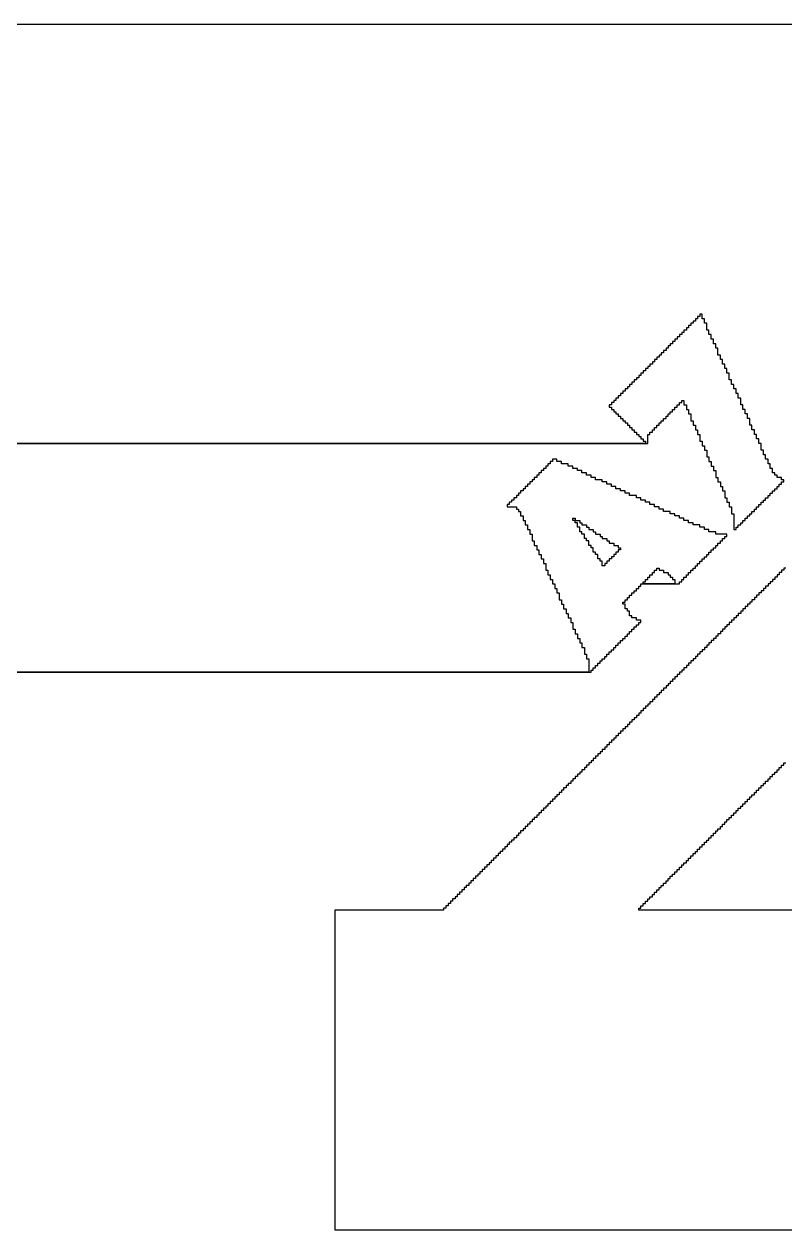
# Model space of a CAD drawing. Extents: x 134.1 to 218.7, y -126.2 to -72.1.
# Drawn here: x 181.81 to 188.91, y -83.41 to -72.15 of the extents above; entities that cross this region are included whole.
import ezdxf

# ---------------------------------------------------------------- set-up
doc = ezdxf.new("R2010")
doc.units = 0
doc.header["$MEASUREMENT"] = 0
doc.layers.add('BLACK', color=7, linetype='CONTINUOUS')

msp = doc.modelspace()

# ---------------------------------------------------------------- linework, layer by layer
at = {"layer": 'BLACK', "linetype": 'CONTINUOUS'}
for p, q in [((179.802, -72.1467), (193.982, -72.1467)), ((188.12, -74.8772), (188.097, -74.8772)), ((188.097, -74.8772), (188.097, -74.8982)), ((188.14, -74.8558), (188.12, -74.8558)), ((188.12, -74.8558), (188.12, -74.8772)), ((188.14, -74.8982), (188.14, -74.8558)), ((188.013, -74.9828), (187.993, -74.9828)), ((187.993, -74.9828), (187.993, -75.0042)), ((188.034, -74.9617), (188.013, -74.9617)), ((188.013, -74.9617), (188.013, -74.9828)), ((188.057, -74.9407), (188.034, -74.9407)), ((188.034, -74.9407), (188.034, -74.9617)), ((188.077, -74.9193), (188.057, -74.9193)), ((188.057, -74.9193), (188.057, -74.9407)), ((188.097, -74.8982), (188.077, -74.8982)), ((188.077, -74.8982), (188.077, -74.9193)), ((188.161, -74.8982), (188.14, -74.8982)), ((188.161, -74.9407), (188.161, -74.8982)), ((188.184, -74.9407), (188.161, -74.9407)), ((188.184, -75.0042), (188.184, -74.9407)), ((187.907, -75.0887), (187.886, -75.0887)), ((187.886, -75.0887), (187.886, -75.1098)), ((187.93, -75.0677), (187.907, -75.0677)), ((187.907, -75.0677), (187.907, -75.0887)), ((187.95, -75.0463), (187.93, -75.0463)), ((187.93, -75.0463), (187.93, -75.0677)), ((187.97, -75.0252), (187.95, -75.0252)), ((187.95, -75.0252), (187.95, -75.0463)), ((187.993, -75.0042), (187.97, -75.0042)), ((187.97, -75.0042), (187.97, -75.0252)), ((188.204, -75.0042), (188.184, -75.0042)), ((188.204, -75.0463), (188.204, -75.0042)), ((188.224, -75.0463), (188.204, -75.0463)), ((188.224, -75.0887), (188.224, -75.0463)), ((188.247, -75.0887), (188.224, -75.0887)), ((188.247, -75.1312), (188.247, -75.0887)), ((187.78, -75.2157), (187.759, -75.2157)), ((187.759, -75.2157), (187.759, -75.2368)), ((187.803, -75.1947), (187.78, -75.1947)), ((187.78, -75.1947), (187.78, -75.2157)), ((187.823, -75.1733), (187.803, -75.1733)), ((187.803, -75.1733), (187.803, -75.1947)), ((187.843, -75.1522), (187.823, -75.1522)), ((187.823, -75.1522), (187.823, -75.1733)), ((187.863, -75.1312), (187.843, -75.1312)), ((187.843, -75.1312), (187.843, -75.1522)), ((187.886, -75.1098), (187.863, -75.1098)), ((187.863, -75.1098), (187.863, -75.1312)), ((188.267, -75.1312), (188.247, -75.1312)), ((188.267, -75.1733), (188.267, -75.1312)), ((188.288, -75.1733), (188.267, -75.1733)), ((188.288, -75.2368), (188.288, -75.1733)), ((187.676, -75.3217), (187.653, -75.3217)), ((187.653, -75.3217), (187.653, -75.3427)), ((187.696, -75.3003), (187.676, -75.3003)), ((187.676, -75.3003), (187.676, -75.3217)), ((187.716, -75.2792), (187.696, -75.2792)), ((187.696, -75.2792), (187.696, -75.3003)), ((187.739, -75.2582), (187.716, -75.2582)), ((187.716, -75.2582), (187.716, -75.2792)), ((187.759, -75.2368), (187.739, -75.2368)), ((187.739, -75.2368), (187.739, -75.2582)), ((188.311, -75.2368), (188.288, -75.2368)), ((188.311, -75.2792), (188.311, -75.2368)), ((188.331, -75.2792), (188.311, -75.2792)), ((188.331, -75.3217), (188.331, -75.2792)), ((188.351, -75.3217), (188.331, -75.3217)), ((188.351, -75.3638), (188.351, -75.3217)), ((187.569, -75.4273), (187.549, -75.4273)), ((187.549, -75.4273), (187.549, -75.4487)), ((187.589, -75.4062), (187.569, -75.4062)), ((187.569, -75.4062), (187.569, -75.4273)), ((187.612, -75.3852), (187.589, -75.3852)), ((187.589, -75.3852), (187.589, -75.4062)), ((187.632, -75.3638), (187.612, -75.3638)), ((187.612, -75.3638), (187.612, -75.3852)), ((187.653, -75.3427), (187.632, -75.3427)), ((187.632, -75.3427), (187.632, -75.3638)), ((188.371, -75.3638), (188.351, -75.3638)), ((188.371, -75.4062), (188.371, -75.3638)), ((188.394, -75.4062), (188.371, -75.4062)), ((188.394, -75.4697), (188.394, -75.4062)), ((187.442, -75.5543), (187.422, -75.5543)), ((187.422, -75.5543), (187.422, -75.5757)), ((187.462, -75.5332), (187.442, -75.5332)), ((187.442, -75.5332), (187.442, -75.5543)), ((187.485, -75.5122), (187.462, -75.5122)), ((187.462, -75.5122), (187.462, -75.5332)), ((187.505, -75.4908), (187.485, -75.4908)), ((187.485, -75.4908), (187.485, -75.5122)), ((187.526, -75.4697), (187.505, -75.4697)), ((187.505, -75.4697), (187.505, -75.4908)), ((187.549, -75.4487), (187.526, -75.4487)), ((187.526, -75.4487), (187.526, -75.4697)), ((188.415, -75.4697), (188.394, -75.4697)), ((188.415, -75.5122), (188.415, -75.4697)), ((188.435, -75.5122), (188.415, -75.5122)), ((188.435, -75.5543), (188.435, -75.5122)), ((188.458, -75.5543), (188.435, -75.5543)), ((188.458, -75.5968), (188.458, -75.5543)), ((187.335, -75.6602), (187.315, -75.6602)), ((187.315, -75.6602), (187.315, -75.6813)), ((187.355, -75.6392), (187.335, -75.6392)), ((187.335, -75.6392), (187.335, -75.6602)), ((187.378, -75.6178), (187.355, -75.6178)), ((187.355, -75.6178), (187.355, -75.6392)), ((187.399, -75.5968), (187.378, -75.5968)), ((187.378, -75.5968), (187.378, -75.6178)), ((187.422, -75.5757), (187.399, -75.5757)), ((187.399, -75.5757), (187.399, -75.5968)), ((187.95, -75.6813), (187.95, -75.6602)), ((187.95, -75.6602), (187.97, -75.6602)), ((187.97, -75.6602), (187.97, -75.7027)), ((188.478, -75.5968), (188.458, -75.5968)), ((188.478, -75.6392), (188.478, -75.5968)), ((188.501, -75.6392), (188.478, -75.6392)), ((188.501, -75.7027), (188.501, -75.6392)), ((187.295, -75.7027), (187.272, -75.7027)), ((187.272, -75.7027), (187.272, -75.7237)), ((187.272, -75.7237), (187.295, -75.7237)), ((187.315, -75.6813), (187.295, -75.6813)), ((187.295, -75.6813), (187.295, -75.7027)), ((187.295, -75.7237), (187.295, -75.7448)), ((187.295, -75.7448), (187.315, -75.7448)), ((187.315, -75.7448), (187.315, -75.7662)), ((187.315, -75.7662), (187.335, -75.7662)), ((187.335, -75.7662), (187.335, -75.7873)), ((187.843, -75.7873), (187.843, -75.7662)), ((187.843, -75.7662), (187.863, -75.7662)), ((187.863, -75.7662), (187.863, -75.7448)), ((187.863, -75.7448), (187.886, -75.7448)), ((187.886, -75.7448), (187.886, -75.7237)), ((187.886, -75.7237), (187.907, -75.7237)), ((187.907, -75.7237), (187.907, -75.7027)), ((187.907, -75.7027), (187.93, -75.7027)), ((187.93, -75.7027), (187.93, -75.6813)), ((187.93, -75.6813), (187.95, -75.6813)), ((187.97, -75.7027), (187.993, -75.7027)), ((187.993, -75.7027), (187.993, -75.7448)), ((187.993, -75.7448), (188.013, -75.7448)), ((188.013, -75.7448), (188.013, -75.7873)), ((188.521, -75.7027), (188.501, -75.7027)), ((188.521, -75.7448), (188.521, -75.7027)), ((188.542, -75.7448), (188.521, -75.7448)), ((188.542, -75.7873), (188.542, -75.7448)), ((187.335, -75.7873), (187.355, -75.7873)), ((187.355, -75.7873), (187.355, -75.8083)), ((187.355, -75.8083), (187.378, -75.8083)), ((187.378, -75.8083), (187.378, -75.8297)), ((187.378, -75.8297), (187.399, -75.8297)), ((187.399, -75.8297), (187.399, -75.8507)), ((187.399, -75.8507), (187.422, -75.8507)), ((187.422, -75.8507), (187.422, -75.8718)), ((187.422, -75.8718), (187.442, -75.8718)), ((187.442, -75.8718), (187.442, -75.8932)), ((187.442, -75.8932), (187.462, -75.8932)), ((187.462, -75.8932), (187.462, -75.9142)), ((187.716, -75.9142), (187.716, -75.8932)), ((187.716, -75.8932), (187.739, -75.8932)), ((187.739, -75.8932), (187.739, -75.8718)), ((187.739, -75.8718), (187.759, -75.8718)), ((187.759, -75.8718), (187.759, -75.8507)), ((187.759, -75.8507), (187.78, -75.8507)), ((187.78, -75.8507), (187.78, -75.8297)), ((187.78, -75.8297), (187.803, -75.8297)), ((187.803, -75.8297), (187.803, -75.8083)), ((187.803, -75.8083), (187.823, -75.8083)), ((187.823, -75.8083), (187.823, -75.7873)), ((187.823, -75.7873), (187.843, -75.7873)), ((188.013, -75.7873), (188.034, -75.7873)), ((188.034, -75.7873), (188.034, -75.8507)), ((188.034, -75.8507), (188.057, -75.8507)), ((188.057, -75.8507), (188.057, -75.8932)), ((188.057, -75.8932), (188.077, -75.8932)), ((188.077, -75.8932), (188.077, -75.9353)), ((188.565, -75.7873), (188.542, -75.7873)), ((188.565, -75.8297), (188.565, -75.7873)), ((188.585, -75.8297), (188.565, -75.8297)), ((188.585, -75.8932), (188.585, -75.8297)), ((188.605, -75.8932), (188.585, -75.8932)), ((188.605, -75.9353), (188.605, -75.8932)), ((187.462, -75.9142), (187.485, -75.9142)), ((187.485, -75.9142), (187.485, -75.9353)), ((187.485, -75.9353), (187.505, -75.9353)), ((187.505, -75.9353), (187.505, -75.9567)), ((187.505, -75.9567), (187.526, -75.9567)), ((187.526, -75.9567), (187.526, -75.9778)), ((187.526, -75.9778), (187.549, -75.9778)), ((187.549, -75.9778), (187.549, -75.9988)), ((187.549, -75.9988), (187.569, -75.9988)), ((187.569, -75.9988), (187.569, -76.0202)), ((187.632, -76.0623), (187.632, -75.9778)), ((187.632, -75.9778), (187.653, -75.9778)), ((187.653, -75.9778), (187.653, -75.9567)), ((187.653, -75.9567), (187.676, -75.9567)), ((187.676, -75.9567), (187.676, -75.9353)), ((187.676, -75.9353), (187.696, -75.9353)), ((187.696, -75.9353), (187.696, -75.9142)), ((187.696, -75.9142), (187.716, -75.9142)), ((188.077, -75.9353), (188.097, -75.9353)), ((188.097, -75.9353), (188.097, -75.9778)), ((188.097, -75.9778), (188.12, -75.9778)), ((188.12, -75.9778), (188.12, -76.0412)), ((188.628, -75.9353), (188.605, -75.9353)), ((188.628, -75.9778), (188.628, -75.9353)), ((188.648, -75.9778), (188.628, -75.9778)), ((188.648, -76.0202), (188.648, -75.9778)), ((175.885, -76.0623), (187.632, -76.0623)), ((187.612, -76.0623), (175.905, -76.0623)), ((187.569, -76.0202), (187.589, -76.0202)), ((187.589, -76.0202), (187.589, -76.0412)), ((187.589, -76.0412), (187.612, -76.0412)), ((187.612, -76.0412), (187.612, -76.0623)), ((188.12, -76.0412), (188.14, -76.0412)), ((188.14, -76.0412), (188.14, -76.0837)), ((188.14, -76.0837), (188.161, -76.0837)), ((188.161, -76.0837), (188.161, -76.1258)), ((188.669, -76.0202), (188.648, -76.0202)), ((188.669, -76.0623), (188.669, -76.0202)), ((188.692, -76.0623), (188.669, -76.0623)), ((188.692, -76.1258), (188.692, -76.0623)), ((186.743, -76.2317), (186.723, -76.2317)), ((186.723, -76.2317), (186.723, -76.2528)), ((186.784, -76.2107), (186.743, -76.2107)), ((186.743, -76.2107), (186.743, -76.2317)), ((186.784, -76.2317), (186.784, -76.2107)), ((186.827, -76.2317), (186.784, -76.2317)), ((186.827, -76.2528), (186.827, -76.2317)), ((188.161, -76.1258), (188.184, -76.1258)), ((188.184, -76.1258), (188.184, -76.1893)), ((188.184, -76.1893), (188.204, -76.1893)), ((188.204, -76.1893), (188.204, -76.2317)), ((188.204, -76.2317), (188.224, -76.2317)), ((188.224, -76.2317), (188.224, -76.2742)), ((188.712, -76.1258), (188.692, -76.1258)), ((188.712, -76.1683), (188.712, -76.1258)), ((188.732, -76.1683), (188.712, -76.1683)), ((188.732, -76.2107), (188.732, -76.1683)), ((188.755, -76.2107), (188.732, -76.2107)), ((188.755, -76.2528), (188.755, -76.2107)), ((186.637, -76.3377), (186.616, -76.3377)), ((186.616, -76.3377), (186.616, -76.3588)), ((186.66, -76.3163), (186.637, -76.3163)), ((186.637, -76.3163), (186.637, -76.3377)), ((186.68, -76.2952), (186.66, -76.2952)), ((186.66, -76.2952), (186.66, -76.3163)), ((186.7, -76.2742), (186.68, -76.2742)), ((186.68, -76.2742), (186.68, -76.2952)), ((186.723, -76.2528), (186.7, -76.2528)), ((186.7, -76.2528), (186.7, -76.2742)), ((186.891, -76.2528), (186.827, -76.2528)), ((186.891, -76.2742), (186.891, -76.2528)), ((186.934, -76.2742), (186.891, -76.2742)), ((186.934, -76.2952), (186.934, -76.2742)), ((186.977, -76.2952), (186.934, -76.2952)), ((186.977, -76.3163), (186.977, -76.2952)), ((187.018, -76.3163), (186.977, -76.3163)), ((187.018, -76.3377), (187.018, -76.3163)), ((187.061, -76.3377), (187.018, -76.3377)), ((187.061, -76.3588), (187.061, -76.3377)), ((188.224, -76.2742), (188.247, -76.2742)), ((188.247, -76.2742), (188.247, -76.3163)), ((188.247, -76.3163), (188.267, -76.3163)), ((188.267, -76.3163), (188.267, -76.3798)), ((188.775, -76.2528), (188.755, -76.2528)), ((188.775, -76.2952), (188.775, -76.2528)), ((188.796, -76.2952), (188.775, -76.2952)), ((188.796, -76.3377), (188.796, -76.2952)), ((188.819, -76.3377), (188.796, -76.3377)), ((188.819, -76.3588), (188.819, -76.3377)), ((186.533, -76.4433), (186.51, -76.4433)), ((186.51, -76.4433), (186.51, -76.4647)), ((186.553, -76.4222), (186.533, -76.4222)), ((186.533, -76.4222), (186.533, -76.4433)), ((186.573, -76.4012), (186.553, -76.4012)), ((186.553, -76.4012), (186.553, -76.4222)), ((186.596, -76.3798), (186.573, -76.3798)), ((186.573, -76.3798), (186.573, -76.4012)), ((186.616, -76.3588), (186.596, -76.3588)), ((186.596, -76.3588), (186.596, -76.3798)), ((187.104, -76.3588), (187.061, -76.3588)), ((187.104, -76.3798), (187.104, -76.3588)), ((187.145, -76.3798), (187.104, -76.3798)), ((187.145, -76.4012), (187.145, -76.3798)), ((187.208, -76.4012), (187.145, -76.4012)), ((187.208, -76.4222), (187.208, -76.4012)), ((187.251, -76.4222), (187.208, -76.4222)), ((187.251, -76.4433), (187.251, -76.4222)), ((187.295, -76.4433), (187.251, -76.4433)), ((187.295, -76.4647), (187.295, -76.4433)), ((188.267, -76.3798), (188.288, -76.3798)), ((188.288, -76.3798), (188.288, -76.4222)), ((188.288, -76.4222), (188.311, -76.4222)), ((188.311, -76.4222), (188.311, -76.4647)), ((188.839, -76.3588), (188.819, -76.3588)), ((188.839, -76.3798), (188.839, -76.3588)), ((188.882, -76.3798), (188.839, -76.3798)), ((188.859, -76.4647), (188.859, -76.4433)), ((188.859, -76.4433), (188.882, -76.4433)), ((188.882, -76.4012), (188.882, -76.3798)), ((188.902, -76.4012), (188.882, -76.4012)), ((188.882, -76.4433), (188.882, -76.4222)), ((188.882, -76.4222), (188.902, -76.4222)), ((188.902, -76.4222), (188.902, -76.4012)), ((186.406, -76.5703), (186.383, -76.5703)), ((186.383, -76.5703), (186.383, -76.5917)), ((186.426, -76.5493), (186.406, -76.5493)), ((186.406, -76.5493), (186.406, -76.5703)), ((186.446, -76.5282), (186.426, -76.5282)), ((186.426, -76.5282), (186.426, -76.5493)), ((186.469, -76.5068), (186.446, -76.5068)), ((186.446, -76.5068), (186.446, -76.5282)), ((186.489, -76.4857), (186.469, -76.4857)), ((186.469, -76.4857), (186.469, -76.5068)), ((186.51, -76.4647), (186.489, -76.4647)), ((186.489, -76.4647), (186.489, -76.4857)), ((187.335, -76.4647), (187.295, -76.4647)), ((187.335, -76.4857), (187.335, -76.4647)), ((187.378, -76.4857), (187.335, -76.4857)), ((187.378, -76.5068), (187.378, -76.4857)), ((187.422, -76.5068), (187.378, -76.5068)), ((187.422, -76.5282), (187.422, -76.5068)), ((187.462, -76.5282), (187.422, -76.5282)), ((187.462, -76.5493), (187.462, -76.5282)), ((187.526, -76.5493), (187.462, -76.5493)), ((187.526, -76.5703), (187.526, -76.5493)), ((187.569, -76.5703), (187.526, -76.5703)), ((187.569, -76.5917), (187.569, -76.5703)), ((188.311, -76.4647), (188.331, -76.4647)), ((188.331, -76.4647), (188.331, -76.5068)), ((188.331, -76.5068), (188.351, -76.5068)), ((188.351, -76.5068), (188.351, -76.5703)), ((188.351, -76.5703), (188.371, -76.5703)), ((188.371, -76.5703), (188.371, -76.6127)), ((188.732, -76.5917), (188.732, -76.5703)), ((188.732, -76.5703), (188.755, -76.5703)), ((188.755, -76.5703), (188.755, -76.5493)), ((188.755, -76.5493), (188.775, -76.5493)), ((188.775, -76.5493), (188.775, -76.5282)), ((188.775, -76.5282), (188.796, -76.5282)), ((188.796, -76.5282), (188.796, -76.5068)), ((188.796, -76.5068), (188.819, -76.5068)), ((188.819, -76.5068), (188.819, -76.4857)), ((188.819, -76.4857), (188.839, -76.4857)), ((188.839, -76.4857), (188.839, -76.4647)), ((188.839, -76.4647), (188.859, -76.4647)), ((186.339, -76.6338), (186.319, -76.6338)), ((186.319, -76.6338), (186.319, -76.6552)), ((186.319, -76.6552), (186.406, -76.6552)), ((186.362, -76.6127), (186.339, -76.6127)), ((186.339, -76.6127), (186.339, -76.6338)), ((186.383, -76.5917), (186.362, -76.5917)), ((186.362, -76.5917), (186.362, -76.6127)), ((186.406, -76.6552), (186.406, -76.6762)), ((186.406, -76.6762), (186.426, -76.6762)), ((186.426, -76.6762), (186.426, -76.6973)), ((187.612, -76.5917), (187.569, -76.5917)), ((187.612, -76.6127), (187.612, -76.5917)), ((187.653, -76.6127), (187.612, -76.6127)), ((187.653, -76.6338), (187.653, -76.6127)), ((187.696, -76.6338), (187.653, -76.6338)), ((187.696, -76.6552), (187.696, -76.6338)), ((187.739, -76.6552), (187.696, -76.6552)), ((187.739, -76.6762), (187.739, -76.6552)), ((187.78, -76.6762), (187.739, -76.6762)), ((187.78, -76.6973), (187.78, -76.6762)), ((188.371, -76.6127), (188.394, -76.6127)), ((188.394, -76.6127), (188.394, -76.6552)), ((188.394, -76.6552), (188.415, -76.6552)), ((188.415, -76.6552), (188.415, -76.7187)), ((188.628, -76.6973), (188.628, -76.6762)), ((188.628, -76.6762), (188.648, -76.6762)), ((188.648, -76.6762), (188.648, -76.6552)), ((188.648, -76.6552), (188.669, -76.6552)), ((188.669, -76.6552), (188.669, -76.6338)), ((188.669, -76.6338), (188.692, -76.6338)), ((188.692, -76.6338), (188.692, -76.6127)), ((188.692, -76.6127), (188.712, -76.6127)), ((188.712, -76.6127), (188.712, -76.5917)), ((188.712, -76.5917), (188.732, -76.5917)), ((186.426, -76.6973), (186.446, -76.6973)), ((186.446, -76.6973), (186.446, -76.7398)), ((186.446, -76.7398), (186.469, -76.7398)), ((186.469, -76.7398), (186.469, -76.7822)), ((186.469, -76.7822), (186.489, -76.7822)), ((186.489, -76.7822), (186.489, -76.8243)), ((186.934, -76.7822), (186.934, -76.7608)), ((186.934, -76.7608), (186.954, -76.7608)), ((186.954, -76.7822), (186.934, -76.7822)), ((186.954, -76.7608), (186.954, -76.7822)), ((186.954, -76.8032), (186.954, -76.7822)), ((186.954, -76.7822), (186.997, -76.7822)), ((186.997, -76.7822), (186.997, -76.8032)), ((187.843, -76.6973), (187.78, -76.6973)), ((187.843, -76.7187), (187.843, -76.6973)), ((187.886, -76.7187), (187.843, -76.7187)), ((187.886, -76.7398), (187.886, -76.7187)), ((187.93, -76.7398), (187.886, -76.7398)), ((187.93, -76.7608), (187.93, -76.7398)), ((187.97, -76.7608), (187.93, -76.7608)), ((187.97, -76.7822), (187.97, -76.7608)), ((188.013, -76.7822), (187.97, -76.7822)), ((188.013, -76.8032), (188.013, -76.7822)), ((188.415, -76.7187), (188.435, -76.7187)), ((188.435, -76.7187), (188.435, -76.8667)), ((188.521, -76.8032), (188.521, -76.7822)), ((188.521, -76.7822), (188.542, -76.7822)), ((188.542, -76.7822), (188.542, -76.7608)), ((188.542, -76.7608), (188.565, -76.7608)), ((188.565, -76.7608), (188.565, -76.7398)), ((188.565, -76.7398), (188.585, -76.7398)), ((188.585, -76.7398), (188.585, -76.7187)), ((188.585, -76.7187), (188.605, -76.7187)), ((188.605, -76.7187), (188.605, -76.6973)), ((188.605, -76.6973), (188.628, -76.6973)), ((186.489, -76.8243), (186.51, -76.8243)), ((186.51, -76.8243), (186.51, -76.8667)), ((186.51, -76.8667), (186.533, -76.8667)), ((186.533, -76.8667), (186.533, -76.9092)), ((186.533, -76.9092), (186.553, -76.9092)), ((186.553, -76.9092), (186.553, -76.9727)), ((186.977, -76.8032), (186.954, -76.8032)), ((186.977, -76.8457), (186.977, -76.8032)), ((186.997, -76.8457), (186.977, -76.8457)), ((186.997, -76.8032), (187.018, -76.8032)), ((186.997, -76.8878), (186.997, -76.8457)), ((187.018, -76.8878), (186.997, -76.8878)), ((187.018, -76.8032), (187.018, -76.8243)), ((187.018, -76.8243), (187.061, -76.8243)), ((187.018, -76.9092), (187.018, -76.8878)), ((187.041, -76.9092), (187.018, -76.9092)), ((187.041, -76.9513), (187.041, -76.9092)), ((187.061, -76.8243), (187.061, -76.8457)), ((187.061, -76.8457), (187.081, -76.8457)), ((187.081, -76.8457), (187.081, -76.8667)), ((187.081, -76.8667), (187.124, -76.8667)), ((187.124, -76.8667), (187.124, -76.8878)), ((187.124, -76.8878), (187.145, -76.8878)), ((187.145, -76.8878), (187.145, -76.9092)), ((187.145, -76.9092), (187.188, -76.9092)), ((187.188, -76.9092), (187.188, -76.9303)), ((188.057, -76.8032), (188.013, -76.8032)), ((188.057, -76.8243), (188.057, -76.8032)), ((188.12, -76.8243), (188.057, -76.8243)), ((188.12, -76.8457), (188.12, -76.8243)), ((188.161, -76.8457), (188.12, -76.8457)), ((188.161, -76.8667), (188.161, -76.8457)), ((188.204, -76.8667), (188.161, -76.8667)), ((188.204, -76.8878), (188.204, -76.8667)), ((188.267, -76.8878), (188.204, -76.8878)), ((188.267, -76.9092), (188.267, -76.8878)), ((188.371, -76.9092), (188.267, -76.9092)), ((188.371, -76.9303), (188.371, -76.9092)), ((188.435, -76.8667), (188.458, -76.8667)), ((188.458, -76.8667), (188.458, -76.8457)), ((188.458, -76.8457), (188.478, -76.8457)), ((188.478, -76.8457), (188.478, -76.8243)), ((188.478, -76.8243), (188.501, -76.8243)), ((188.501, -76.8243), (188.501, -76.8032)), ((188.501, -76.8032), (188.521, -76.8032)), ((186.553, -76.9727), (186.573, -76.9727)), ((186.573, -76.9727), (186.573, -77.0148)), ((186.573, -77.0148), (186.596, -77.0148)), ((186.596, -77.0148), (186.596, -77.0572)), ((187.061, -76.9513), (187.041, -76.9513)), ((187.061, -76.9727), (187.061, -76.9513)), ((187.081, -76.9727), (187.061, -76.9727)), ((187.081, -77.0148), (187.081, -76.9727)), ((187.104, -77.0148), (187.081, -77.0148)), ((187.104, -77.0362), (187.104, -77.0148)), ((187.188, -76.9303), (187.208, -76.9303)), ((187.208, -76.9303), (187.208, -76.9513)), ((187.208, -76.9513), (187.251, -76.9513)), ((187.251, -76.9513), (187.251, -76.9727)), ((187.251, -76.9727), (187.272, -76.9727)), ((187.272, -76.9727), (187.272, -76.9937)), ((187.272, -76.9937), (187.315, -76.9937)), ((187.315, -76.9937), (187.315, -77.0148)), ((187.315, -77.0148), (187.355, -77.0148)), ((187.355, -77.0148), (187.355, -77.0362)), ((188.267, -77.0362), (188.267, -77.0148)), ((188.267, -77.0148), (188.288, -77.0148)), ((188.288, -77.0148), (188.288, -76.9937)), ((188.288, -76.9937), (188.311, -76.9937)), ((188.311, -76.9937), (188.311, -76.9727)), ((188.311, -76.9727), (188.331, -76.9727)), ((188.331, -76.9727), (188.331, -76.9513)), ((188.331, -76.9513), (188.351, -76.9513)), ((188.351, -76.9513), (188.351, -76.9303)), ((188.351, -76.9303), (188.371, -76.9303)), ((186.596, -77.0572), (186.616, -77.0572)), ((186.616, -77.0572), (186.616, -77.0997)), ((186.616, -77.0997), (186.637, -77.0997)), ((186.637, -77.0997), (186.637, -77.1418)), ((187.124, -77.0362), (187.104, -77.0362)), ((187.124, -77.0783), (187.124, -77.0362)), ((187.145, -77.0783), (187.124, -77.0783)), ((187.145, -77.0997), (187.145, -77.0783)), ((187.168, -77.0997), (187.145, -77.0997)), ((187.168, -77.1418), (187.168, -77.0997)), ((187.315, -77.1208), (187.295, -77.1208)), ((187.295, -77.1208), (187.295, -77.1418)), ((187.335, -77.0997), (187.315, -77.0997)), ((187.315, -77.0997), (187.315, -77.1208)), ((187.355, -77.0783), (187.335, -77.0783)), ((187.335, -77.0783), (187.335, -77.0997)), ((187.355, -77.0362), (187.378, -77.0362)), ((187.378, -77.0572), (187.355, -77.0572)), ((187.355, -77.0572), (187.355, -77.0783)), ((187.378, -77.0362), (187.378, -77.0572)), ((188.161, -77.1418), (188.161, -77.1208)), ((188.161, -77.1208), (188.184, -77.1208)), ((188.184, -77.1208), (188.184, -77.0997)), ((188.184, -77.0997), (188.204, -77.0997)), ((188.204, -77.0997), (188.204, -77.0783)), ((188.204, -77.0783), (188.224, -77.0783)), ((188.224, -77.0783), (188.224, -77.0572)), ((188.224, -77.0572), (188.247, -77.0572)), ((188.247, -77.0572), (188.247, -77.0362)), ((188.247, -77.0362), (188.267, -77.0362)), ((186.637, -77.1418), (186.66, -77.1418)), ((186.66, -77.1418), (186.66, -77.1842)), ((186.66, -77.1842), (186.68, -77.1842)), ((186.68, -77.1842), (186.68, -77.2477)), ((187.188, -77.1418), (187.168, -77.1418)), ((187.188, -77.1632), (187.188, -77.1418)), ((187.208, -77.1632), (187.188, -77.1632)), ((187.208, -77.2053), (187.208, -77.1632)), ((187.231, -77.2053), (187.208, -77.2053)), ((187.251, -77.1842), (187.231, -77.1842)), ((187.231, -77.1842), (187.231, -77.2053)), ((187.272, -77.1632), (187.251, -77.1632)), ((187.251, -77.1632), (187.251, -77.1842)), ((187.295, -77.1418), (187.272, -77.1418)), ((187.272, -77.1418), (187.272, -77.1632)), ((187.716, -77.2477), (187.716, -77.2267)), ((187.716, -77.2267), (187.739, -77.2267)), ((187.739, -77.2267), (187.739, -77.2477)), ((188.057, -77.2477), (188.057, -77.2267)), ((188.057, -77.2267), (188.077, -77.2267)), ((188.077, -77.2267), (188.077, -77.2053)), ((188.077, -77.2053), (188.097, -77.2053)), ((188.097, -77.2053), (188.097, -77.1842)), ((188.097, -77.1842), (188.12, -77.1842)), ((188.12, -77.1842), (188.12, -77.1632)), ((188.12, -77.1632), (188.14, -77.1632)), ((188.14, -77.1632), (188.14, -77.1418)), ((188.14, -77.1418), (188.161, -77.1418)), ((188.923, -77.2267), (188.902, -77.2267)), ((188.902, -77.2267), (188.902, -77.2477)), ((186.68, -77.2477), (186.7, -77.2477)), ((186.7, -77.2477), (186.7, -77.2902)), ((186.7, -77.2902), (186.723, -77.2902)), ((186.723, -77.2902), (186.723, -77.3323)), ((186.723, -77.3323), (186.743, -77.3323)), ((186.743, -77.3323), (186.743, -77.3747)), ((187.589, -77.3747), (187.589, -77.3537)), ((187.589, -77.3537), (187.612, -77.3537)), ((187.612, -77.3323), (187.632, -77.3323)), ((187.612, -77.3537), (187.612, -77.3323)), ((187.632, -77.3323), (187.632, -77.3113)), ((187.632, -77.3113), (187.653, -77.3113)), ((187.653, -77.3113), (187.653, -77.2902)), ((187.653, -77.2902), (187.676, -77.2902)), ((187.676, -77.2902), (187.676, -77.2688)), ((187.676, -77.2688), (187.696, -77.2688)), ((187.696, -77.2688), (187.696, -77.2477)), ((187.696, -77.2477), (187.716, -77.2477)), ((187.739, -77.2477), (187.78, -77.2477)), ((187.78, -77.2477), (187.78, -77.2688)), ((187.78, -77.2688), (187.823, -77.2688)), ((187.823, -77.2688), (187.823, -77.2902)), ((187.823, -77.2902), (187.843, -77.2902)), ((187.843, -77.2902), (187.843, -77.3113)), ((187.843, -77.3113), (187.863, -77.3113)), ((187.863, -77.3113), (187.863, -77.3323)), ((187.863, -77.3323), (187.886, -77.3323)), ((187.886, -77.3323), (187.886, -77.3747)), ((187.93, -77.3747), (187.93, -77.3537)), ((187.93, -77.3537), (187.95, -77.3537)), ((187.95, -77.3537), (187.95, -77.3323)), ((187.95, -77.3323), (187.97, -77.3323)), ((187.97, -77.3323), (187.97, -77.3113)), ((187.97, -77.3113), (187.993, -77.3113)), ((187.993, -77.3113), (187.993, -77.2902)), ((187.993, -77.2902), (188.013, -77.2902)), ((188.013, -77.2902), (188.013, -77.2688)), ((188.013, -77.2688), (188.034, -77.2688)), ((188.034, -77.2688), (188.034, -77.2477)), ((188.034, -77.2477), (188.057, -77.2477)), ((188.796, -77.3537), (188.775, -77.3537)), ((188.775, -77.3537), (188.775, -77.3747)), ((188.819, -77.3323), (188.796, -77.3323)), ((188.796, -77.3323), (188.796, -77.3537)), ((188.839, -77.3113), (188.819, -77.3113)), ((188.819, -77.3113), (188.819, -77.3323)), ((188.859, -77.2902), (188.839, -77.2902)), ((188.839, -77.2902), (188.839, -77.3113)), ((188.882, -77.2688), (188.859, -77.2688)), ((188.859, -77.2688), (188.859, -77.2902)), ((188.902, -77.2477), (188.882, -77.2477)), ((188.882, -77.2477), (188.882, -77.2688)), ((186.743, -77.3747), (186.764, -77.3747)), ((186.764, -77.3747), (186.764, -77.4172)), ((186.764, -77.4172), (186.784, -77.4172)), ((186.784, -77.4172), (186.784, -77.4593)), ((186.784, -77.4593), (186.807, -77.4593)), ((186.807, -77.4593), (186.807, -77.5228)), ((187.485, -77.4807), (187.485, -77.4593)), ((187.485, -77.4593), (187.505, -77.4593)), ((187.505, -77.4593), (187.505, -77.4382)), ((187.505, -77.4382), (187.526, -77.4382)), ((187.526, -77.4382), (187.526, -77.4172)), ((187.526, -77.4172), (187.549, -77.4172)), ((187.549, -77.4172), (187.549, -77.3958)), ((187.549, -77.3958), (187.569, -77.3958)), ((187.569, -77.3958), (187.569, -77.3747)), ((187.569, -77.3747), (187.93, -77.3747)), ((187.886, -77.3747), (187.589, -77.3747)), ((188.692, -77.4593), (188.669, -77.4593)), ((188.669, -77.4593), (188.669, -77.4807)), ((188.712, -77.4382), (188.692, -77.4382)), ((188.692, -77.4382), (188.692, -77.4593)), ((188.732, -77.4172), (188.712, -77.4172)), ((188.712, -77.4172), (188.712, -77.4382)), ((188.755, -77.3958), (188.732, -77.3958)), ((188.732, -77.3958), (188.732, -77.4172)), ((188.775, -77.3747), (188.755, -77.3747)), ((188.755, -77.3747), (188.755, -77.3958)), ((186.807, -77.5228), (186.827, -77.5228)), ((186.827, -77.5228), (186.827, -77.5652)), ((186.827, -77.5652), (186.847, -77.5652)), ((186.847, -77.5652), (186.847, -77.6077)), ((187.399, -77.5652), (187.399, -77.5442)), ((187.399, -77.5442), (187.422, -77.5442)), ((187.422, -77.5652), (187.399, -77.5652)), ((187.422, -77.5442), (187.422, -77.5228)), ((187.422, -77.5228), (187.442, -77.5228)), ((187.422, -77.6077), (187.422, -77.5652)), ((187.442, -77.5228), (187.442, -77.5018)), ((187.442, -77.5018), (187.462, -77.5018)), ((187.462, -77.5018), (187.462, -77.4807)), ((187.462, -77.4807), (187.485, -77.4807)), ((188.585, -77.5652), (188.565, -77.5652)), ((188.565, -77.5652), (188.565, -77.5863)), ((188.605, -77.5442), (188.585, -77.5442)), ((188.585, -77.5442), (188.585, -77.5652)), ((188.628, -77.5228), (188.605, -77.5228)), ((188.605, -77.5228), (188.605, -77.5442)), ((188.648, -77.5018), (188.628, -77.5018)), ((188.628, -77.5018), (188.628, -77.5228)), ((188.669, -77.4807), (188.648, -77.4807)), ((188.648, -77.4807), (188.648, -77.5018)), ((186.847, -77.6077), (186.87, -77.6077)), ((186.87, -77.6077), (186.87, -77.6498)), ((186.87, -77.6498), (186.891, -77.6498)), ((186.891, -77.6498), (186.891, -77.6923)), ((186.891, -77.6923), (186.914, -77.6923)), ((186.914, -77.6923), (186.914, -77.7347)), ((187.442, -77.6077), (187.422, -77.6077)), ((187.442, -77.6287), (187.442, -77.6077)), ((187.462, -77.6287), (187.442, -77.6287)), ((187.462, -77.6712), (187.462, -77.6287)), ((187.485, -77.6712), (187.462, -77.6712)), ((187.485, -77.6923), (187.485, -77.6712)), ((187.526, -77.6923), (187.485, -77.6923)), ((187.526, -77.7133), (187.526, -77.6923)), ((188.458, -77.6923), (188.435, -77.6923)), ((188.435, -77.6923), (188.435, -77.7133)), ((188.478, -77.6712), (188.458, -77.6712)), ((188.458, -77.6712), (188.458, -77.6923)), ((188.501, -77.6498), (188.478, -77.6498)), ((188.478, -77.6498), (188.478, -77.6712)), ((188.521, -77.6287), (188.501, -77.6287)), ((188.501, -77.6287), (188.501, -77.6498)), ((188.542, -77.6077), (188.521, -77.6077)), ((188.521, -77.6077), (188.521, -77.6287)), ((188.565, -77.5863), (188.542, -77.5863)), ((188.542, -77.5863), (188.542, -77.6077)), ((186.914, -77.7347), (186.934, -77.7347)), ((186.934, -77.7347), (186.934, -77.7982)), ((186.934, -77.7982), (186.954, -77.7982)), ((186.954, -77.7982), (186.954, -77.8403)), ((187.485, -77.8192), (187.485, -77.7982)), ((187.485, -77.7982), (187.505, -77.7982)), ((187.505, -77.7982), (187.505, -77.7768)), ((187.505, -77.7768), (187.526, -77.7768)), ((187.569, -77.7133), (187.526, -77.7133)), ((187.526, -77.7768), (187.526, -77.7557)), ((187.526, -77.7557), (187.549, -77.7557)), ((187.549, -77.7557), (187.549, -77.7347)), ((187.549, -77.7347), (187.569, -77.7347)), ((187.569, -77.7347), (187.569, -77.7133)), ((188.351, -77.7982), (188.331, -77.7982)), ((188.331, -77.7982), (188.331, -77.8192)), ((188.371, -77.7768), (188.351, -77.7768)), ((188.351, -77.7768), (188.351, -77.7982)), ((188.394, -77.7557), (188.371, -77.7557)), ((188.371, -77.7557), (188.371, -77.7768)), ((188.415, -77.7347), (188.394, -77.7347)), ((188.394, -77.7347), (188.394, -77.7557)), ((188.435, -77.7133), (188.415, -77.7133)), ((188.415, -77.7133), (188.415, -77.7347)), ((186.954, -77.8403), (186.977, -77.8403)), ((186.977, -77.8403), (186.977, -77.8828)), ((186.977, -77.8828), (186.997, -77.8828)), ((186.997, -77.8828), (186.997, -77.9252)), ((187.378, -77.9252), (187.378, -77.9038)), ((187.378, -77.9038), (187.399, -77.9038)), ((187.399, -77.9038), (187.399, -77.8828)), ((187.399, -77.8828), (187.422, -77.8828)), ((187.422, -77.8828), (187.422, -77.8617)), ((187.422, -77.8617), (187.442, -77.8617)), ((187.442, -77.8617), (187.442, -77.8403)), ((187.442, -77.8403), (187.462, -77.8403)), ((187.462, -77.8403), (187.462, -77.8192)), ((187.462, -77.8192), (187.485, -77.8192)), ((188.247, -77.9038), (188.224, -77.9038)), ((188.224, -77.9038), (188.224, -77.9252)), ((188.267, -77.8828), (188.247, -77.8828)), ((188.247, -77.8828), (188.247, -77.9038)), ((188.288, -77.8617), (188.267, -77.8617)), ((188.267, -77.8617), (188.267, -77.8828)), ((188.311, -77.8403), (188.288, -77.8403)), ((188.288, -77.8403), (188.288, -77.8617)), ((188.331, -77.8192), (188.311, -77.8192)), ((188.311, -77.8192), (188.311, -77.8403)), ((186.997, -77.9252), (187.018, -77.9252)), ((187.018, -77.9252), (187.018, -77.9673)), ((187.018, -77.9673), (187.041, -77.9673)), ((187.041, -77.9673), (187.041, -78.0308)), ((187.041, -78.0308), (187.061, -78.0308)), ((187.061, -78.0308), (187.061, -78.0733)), ((187.251, -78.0522), (187.251, -78.0308)), ((187.251, -78.0308), (187.272, -78.0308)), ((187.272, -78.0308), (187.272, -78.0097)), ((187.272, -78.0097), (187.295, -78.0097)), ((187.295, -78.0097), (187.295, -77.9887)), ((187.295, -77.9887), (187.315, -77.9887)), ((187.315, -77.9887), (187.315, -77.9673)), ((187.315, -77.9673), (187.335, -77.9673)), ((187.335, -77.9673), (187.335, -77.9462)), ((187.335, -77.9462), (187.355, -77.9462)), ((187.355, -77.9462), (187.355, -77.9252)), ((187.355, -77.9252), (187.378, -77.9252)), ((188.12, -78.0308), (188.097, -78.0308)), ((188.097, -78.0308), (188.097, -78.0522)), ((188.14, -78.0097), (188.12, -78.0097)), ((188.12, -78.0097), (188.12, -78.0308)), ((188.161, -77.9887), (188.14, -77.9887)), ((188.14, -77.9887), (188.14, -78.0097)), ((188.184, -77.9673), (188.161, -77.9673)), ((188.161, -77.9673), (188.161, -77.9887)), ((188.204, -77.9462), (188.184, -77.9462)), ((188.184, -77.9462), (188.184, -77.9673)), ((188.224, -77.9252), (188.204, -77.9252)), ((188.204, -77.9252), (188.204, -77.9462)), ((187.061, -78.0733), (187.081, -78.0733)), ((187.081, -78.0733), (187.081, -78.2002)), ((187.145, -78.1578), (187.145, -78.1367)), ((187.145, -78.1367), (187.168, -78.1367)), ((187.168, -78.1367), (187.168, -78.1157)), ((187.168, -78.1157), (187.188, -78.1157)), ((187.188, -78.1157), (187.188, -78.0943)), ((187.188, -78.0943), (187.208, -78.0943)), ((187.208, -78.0943), (187.208, -78.0733)), ((187.208, -78.0733), (187.231, -78.0733)), ((187.231, -78.0733), (187.231, -78.0522)), ((187.231, -78.0522), (187.251, -78.0522)), ((188.013, -78.1367), (187.993, -78.1367)), ((187.993, -78.1367), (187.993, -78.1578)), ((188.034, -78.1157), (188.013, -78.1157)), ((188.013, -78.1157), (188.013, -78.1367)), ((188.057, -78.0943), (188.034, -78.0943)), ((188.034, -78.0943), (188.034, -78.1157)), ((188.077, -78.0733), (188.057, -78.0733)), ((188.057, -78.0733), (188.057, -78.0943)), ((188.097, -78.0522), (188.077, -78.0522)), ((188.077, -78.0522), (188.077, -78.0733)), ((173.746, -78.2002), (187.104, -78.2002)), ((187.081, -78.2002), (173.769, -78.2002)), ((187.104, -78.2002), (187.104, -78.1792)), ((187.104, -78.1792), (187.124, -78.1792)), ((187.124, -78.1792), (187.124, -78.1578)), ((187.124, -78.1578), (187.145, -78.1578)), ((187.907, -78.2427), (187.886, -78.2427)), ((187.886, -78.2427), (187.886, -78.2638)), ((187.93, -78.2213), (187.907, -78.2213)), ((187.907, -78.2213), (187.907, -78.2427)), ((187.95, -78.2002), (187.93, -78.2002)), ((187.93, -78.2002), (187.93, -78.2213)), ((187.97, -78.1792), (187.95, -78.1792)), ((187.95, -78.1792), (187.95, -78.2002)), ((187.993, -78.1578), (187.97, -78.1578)), ((187.97, -78.1578), (187.97, -78.1792)), ((187.78, -78.3697), (187.759, -78.3697)), ((187.759, -78.3697), (187.759, -78.3907)), ((187.803, -78.3483), (187.78, -78.3483)), ((187.78, -78.3483), (187.78, -78.3697)), ((187.823, -78.3272), (187.803, -78.3272)), ((187.803, -78.3272), (187.803, -78.3483)), ((187.843, -78.3062), (187.823, -78.3062)), ((187.823, -78.3062), (187.823, -78.3272)), ((187.863, -78.2848), (187.843, -78.2848)), ((187.843, -78.2848), (187.843, -78.3062)), ((187.886, -78.2638), (187.863, -78.2638)), ((187.863, -78.2638), (187.863, -78.2848)), ((187.676, -78.4753), (187.653, -78.4753)), ((187.653, -78.4753), (187.653, -78.4967)), ((187.696, -78.4543), (187.676, -78.4543)), ((187.676, -78.4543), (187.676, -78.4753)), ((187.716, -78.4332), (187.696, -78.4332)), ((187.696, -78.4332), (187.696, -78.4543)), ((187.739, -78.4118), (187.716, -78.4118)), ((187.716, -78.4118), (187.716, -78.4332)), ((187.759, -78.3907), (187.739, -78.3907)), ((187.739, -78.3907), (187.739, -78.4118)), ((187.569, -78.5812), (187.549, -78.5812)), ((187.549, -78.5812), (187.549, -78.6023)), ((187.589, -78.5602), (187.569, -78.5602)), ((187.569, -78.5602), (187.569, -78.5812)), ((187.612, -78.5388), (187.589, -78.5388)), ((187.589, -78.5388), (187.589, -78.5602)), ((187.632, -78.5177), (187.612, -78.5177)), ((187.612, -78.5177), (187.612, -78.5388)), ((187.653, -78.4967), (187.632, -78.4967)), ((187.632, -78.4967), (187.632, -78.5177)), ((187.442, -78.7082), (187.422, -78.7082)), ((187.422, -78.7082), (187.422, -78.7293)), ((187.462, -78.6872), (187.442, -78.6872)), ((187.442, -78.6872), (187.442, -78.7082)), ((187.485, -78.6658), (187.462, -78.6658)), ((187.462, -78.6658), (187.462, -78.6872)), ((187.505, -78.6448), (187.485, -78.6448)), ((187.485, -78.6448), (187.485, -78.6658)), ((187.526, -78.6237), (187.505, -78.6237)), ((187.505, -78.6237), (187.505, -78.6448)), ((187.549, -78.6023), (187.526, -78.6023)), ((187.526, -78.6023), (187.526, -78.6237)), ((187.335, -78.8142), (187.315, -78.8142)), ((187.315, -78.8142), (187.315, -78.8353)), ((187.355, -78.7928), (187.335, -78.7928)), ((187.335, -78.7928), (187.335, -78.8142)), ((187.378, -78.7717), (187.355, -78.7717)), ((187.355, -78.7717), (187.355, -78.7928)), ((187.399, -78.7507), (187.378, -78.7507)), ((187.378, -78.7507), (187.378, -78.7717)), ((187.422, -78.7293), (187.399, -78.7293)), ((187.399, -78.7293), (187.399, -78.7507)), ((187.231, -78.9198), (187.208, -78.9198)), ((187.208, -78.9198), (187.208, -78.9412)), ((187.251, -78.8987), (187.231, -78.8987)), ((187.231, -78.8987), (187.231, -78.9198)), ((187.272, -78.8777), (187.251, -78.8777)), ((187.251, -78.8777), (187.251, -78.8987)), ((187.295, -78.8563), (187.272, -78.8563)), ((187.272, -78.8563), (187.272, -78.8777)), ((187.315, -78.8353), (187.295, -78.8353)), ((187.295, -78.8353), (187.295, -78.8563)), ((187.104, -79.0468), (187.081, -79.0468)), ((187.081, -79.0468), (187.081, -79.0682)), ((187.124, -79.0258), (187.104, -79.0258)), ((187.104, -79.0258), (187.104, -79.0468)), ((187.145, -79.0047), (187.124, -79.0047)), ((187.124, -79.0047), (187.124, -79.0258)), ((187.168, -78.9833), (187.145, -78.9833)), ((187.145, -78.9833), (187.145, -79.0047)), ((187.188, -78.9622), (187.168, -78.9622)), ((187.168, -78.9622), (187.168, -78.9833)), ((187.208, -78.9412), (187.188, -78.9412)), ((187.188, -78.9412), (187.188, -78.9622)), ((188.902, -79.0682), (188.902, -79.0468)), ((188.902, -79.0468), (188.923, -79.0468)), ((186.997, -79.1527), (186.977, -79.1527)), ((186.977, -79.1527), (186.977, -79.1738)), ((187.018, -79.1317), (186.997, -79.1317)), ((186.997, -79.1317), (186.997, -79.1527)), ((187.041, -79.1103), (187.018, -79.1103)), ((187.018, -79.1103), (187.018, -79.1317)), ((187.061, -79.0892), (187.041, -79.0892)), ((187.041, -79.0892), (187.041, -79.1103)), ((187.081, -79.0682), (187.061, -79.0682)), ((187.061, -79.0682), (187.061, -79.0892)), ((188.796, -79.1738), (188.796, -79.1527)), ((188.796, -79.1527), (188.819, -79.1527)), ((188.819, -79.1527), (188.819, -79.1317)), ((188.819, -79.1317), (188.839, -79.1317)), ((188.839, -79.1317), (188.839, -79.1103)), ((188.839, -79.1103), (188.859, -79.1103)), ((188.859, -79.1103), (188.859, -79.0892)), ((188.859, -79.0892), (188.882, -79.0892)), ((188.882, -79.0892), (188.882, -79.0682)), ((188.882, -79.0682), (188.902, -79.0682)), ((186.891, -79.2587), (186.87, -79.2587)), ((186.87, -79.2587), (186.87, -79.2797)), ((186.914, -79.2373), (186.891, -79.2373)), ((186.891, -79.2373), (186.891, -79.2587)), ((186.934, -79.2163), (186.914, -79.2163)), ((186.914, -79.2163), (186.914, -79.2373)), ((186.954, -79.1952), (186.934, -79.1952)), ((186.934, -79.1952), (186.934, -79.2163)), ((186.977, -79.1738), (186.954, -79.1738)), ((186.954, -79.1738), (186.954, -79.1952)), ((188.692, -79.2797), (188.692, -79.2587)), ((188.692, -79.2587), (188.712, -79.2587)), ((188.712, -79.2587), (188.712, -79.2373)), ((188.712, -79.2373), (188.732, -79.2373)), ((188.732, -79.2373), (188.732, -79.2163)), ((188.732, -79.2163), (188.755, -79.2163)), ((188.755, -79.2163), (188.755, -79.1952)), ((188.755, -79.1952), (188.775, -79.1952)), ((188.775, -79.1952), (188.775, -79.1738)), ((188.775, -79.1738), (188.796, -79.1738)), ((186.764, -79.3857), (186.743, -79.3857)), ((186.743, -79.3857), (186.743, -79.4068)), ((186.784, -79.3643), (186.764, -79.3643)), ((186.764, -79.3643), (186.764, -79.3857)), ((186.807, -79.3432), (186.784, -79.3432)), ((186.784, -79.3432), (186.784, -79.3643)), ((186.827, -79.3222), (186.807, -79.3222)), ((186.807, -79.3222), (186.807, -79.3432)), ((186.847, -79.3008), (186.827, -79.3008)), ((186.827, -79.3008), (186.827, -79.3222)), ((186.87, -79.2797), (186.847, -79.2797)), ((186.847, -79.2797), (186.847, -79.3008)), ((188.565, -79.4068), (188.565, -79.3857)), ((188.565, -79.3857), (188.585, -79.3857)), ((188.585, -79.3857), (188.585, -79.3643)), ((188.585, -79.3643), (188.605, -79.3643)), ((188.605, -79.3643), (188.605, -79.3432)), ((188.605, -79.3432), (188.628, -79.3432)), ((188.628, -79.3432), (188.628, -79.3222)), ((188.628, -79.3222), (188.648, -79.3222)), ((188.648, -79.3222), (188.648, -79.3008)), ((188.648, -79.3008), (188.669, -79.3008)), ((188.669, -79.3008), (188.669, -79.2797)), ((188.669, -79.2797), (188.692, -79.2797)), ((186.66, -79.4913), (186.637, -79.4913)), ((186.637, -79.4913), (186.637, -79.5127)), ((186.68, -79.4702), (186.66, -79.4702)), ((186.66, -79.4702), (186.66, -79.4913)), ((186.7, -79.4492), (186.68, -79.4492)), ((186.68, -79.4492), (186.68, -79.4702)), ((186.723, -79.4278), (186.7, -79.4278)), ((186.7, -79.4278), (186.7, -79.4492)), ((186.743, -79.4068), (186.723, -79.4068)), ((186.723, -79.4068), (186.723, -79.4278)), ((188.458, -79.5127), (188.458, -79.4913)), ((188.458, -79.4913), (188.478, -79.4913)), ((188.478, -79.4913), (188.478, -79.4702)), ((188.478, -79.4702), (188.501, -79.4702)), ((188.501, -79.4702), (188.501, -79.4492)), ((188.501, -79.4492), (188.521, -79.4492)), ((188.521, -79.4492), (188.521, -79.4278)), ((188.521, -79.4278), (188.542, -79.4278)), ((188.542, -79.4278), (188.542, -79.4068)), ((188.542, -79.4068), (188.565, -79.4068)), ((186.553, -79.5973), (186.533, -79.5973)), ((186.533, -79.5973), (186.533, -79.6183)), ((186.573, -79.5762), (186.553, -79.5762)), ((186.553, -79.5762), (186.553, -79.5973)), ((186.596, -79.5548), (186.573, -79.5548)), ((186.573, -79.5548), (186.573, -79.5762)), ((186.616, -79.5337), (186.596, -79.5337)), ((186.596, -79.5337), (186.596, -79.5548)), ((186.637, -79.5127), (186.616, -79.5127)), ((186.616, -79.5127), (186.616, -79.5337)), ((188.351, -79.6183), (188.351, -79.5973)), ((188.351, -79.5973), (188.371, -79.5973)), ((188.371, -79.5973), (188.371, -79.5762)), ((188.371, -79.5762), (188.394, -79.5762)), ((188.394, -79.5762), (188.394, -79.5548)), ((188.394, -79.5548), (188.415, -79.5548)), ((188.415, -79.5548), (188.415, -79.5337)), ((188.415, -79.5337), (188.435, -79.5337)), ((188.435, -79.5337), (188.435, -79.5127)), ((188.435, -79.5127), (188.458, -79.5127)), ((186.426, -79.7242), (186.406, -79.7242)), ((186.406, -79.7242), (186.406, -79.7453)), ((186.446, -79.7032), (186.426, -79.7032)), ((186.426, -79.7032), (186.426, -79.7242)), ((186.469, -79.6818), (186.446, -79.6818)), ((186.446, -79.6818), (186.446, -79.7032)), ((186.489, -79.6607), (186.469, -79.6607)), ((186.469, -79.6607), (186.469, -79.6818)), ((186.51, -79.6397), (186.489, -79.6397)), ((186.489, -79.6397), (186.489, -79.6607)), ((186.533, -79.6183), (186.51, -79.6183)), ((186.51, -79.6183), (186.51, -79.6397)), ((188.224, -79.7453), (188.224, -79.7242)), ((188.224, -79.7242), (188.247, -79.7242)), ((188.247, -79.7242), (188.247, -79.7032)), ((188.247, -79.7032), (188.267, -79.7032)), ((188.267, -79.7032), (188.267, -79.6818)), ((188.267, -79.6818), (188.288, -79.6818)), ((188.288, -79.6818), (188.288, -79.6607)), ((188.288, -79.6607), (188.311, -79.6607)), ((188.311, -79.6607), (188.311, -79.6397)), ((188.311, -79.6397), (188.331, -79.6397)), ((188.331, -79.6397), (188.331, -79.6183)), ((188.331, -79.6183), (188.351, -79.6183)), ((186.319, -79.8302), (186.299, -79.8302)), ((186.299, -79.8302), (186.299, -79.8512)), ((186.339, -79.8088), (186.319, -79.8088)), ((186.319, -79.8088), (186.319, -79.8302)), ((186.362, -79.7878), (186.339, -79.7878)), ((186.339, -79.7878), (186.339, -79.8088)), ((186.383, -79.7667), (186.362, -79.7667)), ((186.362, -79.7667), (186.362, -79.7878)), ((186.406, -79.7453), (186.383, -79.7453)), ((186.383, -79.7453), (186.383, -79.7667)), ((188.12, -79.8512), (188.12, -79.8302)), ((188.12, -79.8302), (188.14, -79.8302)), ((188.14, -79.8302), (188.14, -79.8088)), ((188.14, -79.8088), (188.161, -79.8088)), ((188.161, -79.8088), (188.161, -79.7878)), ((188.161, -79.7878), (188.184, -79.7878)), ((188.184, -79.7878), (188.184, -79.7667)), ((188.184, -79.7667), (188.204, -79.7667)), ((188.204, -79.7667), (188.204, -79.7453)), ((188.204, -79.7453), (188.224, -79.7453)), ((186.215, -79.9358), (186.192, -79.9358)), ((186.192, -79.9358), (186.192, -79.9572)), ((186.235, -79.9147), (186.215, -79.9147)), ((186.215, -79.9147), (186.215, -79.9358)), ((186.256, -79.8937), (186.235, -79.8937)), ((186.235, -79.8937), (186.235, -79.9147)), ((186.276, -79.8723), (186.256, -79.8723)), ((186.256, -79.8723), (186.256, -79.8937)), ((186.299, -79.8512), (186.276, -79.8512)), ((186.276, -79.8512), (186.276, -79.8723)), ((188.013, -79.9572), (188.013, -79.9358)), ((188.013, -79.9358), (188.034, -79.9358)), ((188.034, -79.9358), (188.034, -79.9147)), ((188.034, -79.9147), (188.057, -79.9147)), ((188.057, -79.9147), (188.057, -79.8937)), ((188.057, -79.8937), (188.077, -79.8937)), ((188.077, -79.8937), (188.077, -79.8723)), ((188.077, -79.8723), (188.097, -79.8723)), ((188.097, -79.8723), (188.097, -79.8512)), ((188.097, -79.8512), (188.12, -79.8512)), ((186.108, -80.0417), (186.088, -80.0417)), ((186.088, -80.0417), (186.088, -80.0628)), ((186.129, -80.0207), (186.108, -80.0207)), ((186.108, -80.0207), (186.108, -80.0417)), ((186.152, -79.9993), (186.129, -79.9993)), ((186.129, -79.9993), (186.129, -80.0207)), ((186.172, -79.9783), (186.152, -79.9783)), ((186.152, -79.9783), (186.152, -79.9993)), ((186.192, -79.9572), (186.172, -79.9572)), ((186.172, -79.9572), (186.172, -79.9783)), ((187.907, -80.0628), (187.907, -80.0417)), ((187.907, -80.0417), (187.93, -80.0417)), ((187.93, -80.0417), (187.93, -80.0207)), ((187.93, -80.0207), (187.95, -80.0207)), ((187.95, -80.0207), (187.95, -79.9993)), ((187.95, -79.9993), (187.97, -79.9993)), ((187.97, -79.9993), (187.97, -79.9783)), ((187.97, -79.9783), (187.993, -79.9783)), ((187.993, -79.9783), (187.993, -79.9572)), ((187.993, -79.9572), (188.013, -79.9572)), ((185.981, -80.1688), (185.961, -80.1688)), ((185.961, -80.1688), (185.961, -80.1898)), ((186.002, -80.1477), (185.981, -80.1477)), ((185.981, -80.1477), (185.981, -80.1688)), ((186.025, -80.1263), (186.002, -80.1263)), ((186.002, -80.1263), (186.002, -80.1477)), ((186.045, -80.1052), (186.025, -80.1052)), ((186.025, -80.1052), (186.025, -80.1263)), ((186.065, -80.0842), (186.045, -80.0842)), ((186.045, -80.0842), (186.045, -80.1052)), ((186.088, -80.0628), (186.065, -80.0628)), ((186.065, -80.0628), (186.065, -80.0842)), ((187.78, -80.1898), (187.78, -80.1688)), ((187.78, -80.1688), (187.803, -80.1688)), ((187.803, -80.1688), (187.803, -80.1477)), ((187.803, -80.1477), (187.823, -80.1477)), ((187.823, -80.1477), (187.823, -80.1263)), ((187.823, -80.1263), (187.843, -80.1263)), ((187.843, -80.1263), (187.843, -80.1052)), ((187.843, -80.1052), (187.863, -80.1052)), ((187.863, -80.1052), (187.863, -80.0842)), ((187.863, -80.0842), (187.886, -80.0842)), ((187.886, -80.0842), (187.886, -80.0628)), ((187.886, -80.0628), (187.907, -80.0628)), ((185.875, -80.2747), (185.854, -80.2747)), ((185.854, -80.2747), (185.854, -80.2957)), ((185.898, -80.2533), (185.875, -80.2533)), ((185.875, -80.2533), (185.875, -80.2747)), ((185.918, -80.2322), (185.898, -80.2322)), ((185.898, -80.2322), (185.898, -80.2533)), ((185.938, -80.2112), (185.918, -80.2112)), ((185.918, -80.2112), (185.918, -80.2322)), ((185.961, -80.1898), (185.938, -80.1898)), ((185.938, -80.1898), (185.938, -80.2112)), ((187.676, -80.2957), (187.676, -80.2747)), ((187.676, -80.2747), (187.696, -80.2747)), ((187.696, -80.2747), (187.696, -80.2533)), ((187.696, -80.2533), (187.716, -80.2533)), ((187.716, -80.2533), (187.716, -80.2322)), ((187.716, -80.2322), (187.739, -80.2322)), ((187.739, -80.2322), (187.739, -80.2112)), ((187.739, -80.2112), (187.759, -80.2112)), ((187.759, -80.2112), (187.759, -80.1898)), ((187.759, -80.1898), (187.78, -80.1898)), ((185.768, -80.3803), (185.748, -80.3803)), ((185.748, -80.3803), (185.748, -80.4017)), ((185.791, -80.3593), (185.768, -80.3593)), ((185.768, -80.3593), (185.768, -80.3803)), ((185.811, -80.3382), (185.791, -80.3382)), ((185.791, -80.3382), (185.791, -80.3593)), ((185.834, -80.3168), (185.811, -80.3168)), ((185.811, -80.3168), (185.811, -80.3382)), ((185.854, -80.2957), (185.834, -80.2957)), ((185.834, -80.2957), (185.834, -80.3168)), ((187.569, -80.3803), (187.589, -80.3803)), ((187.569, -80.4017), (187.569, -80.3803)), ((187.589, -80.3803), (187.589, -80.3593)), ((187.589, -80.3593), (187.612, -80.3593)), ((187.612, -80.3593), (187.612, -80.3382)), ((187.612, -80.3382), (187.632, -80.3382)), ((187.632, -80.3382), (187.632, -80.3168)), ((187.632, -80.3168), (187.653, -80.3168)), ((187.653, -80.3168), (187.653, -80.2957)), ((187.653, -80.2957), (187.676, -80.2957)), ((185.727, -80.4227), (184.711, -80.4227)), ((184.711, -80.4227), (184.711, -83.4072)), ((185.748, -80.4017), (185.727, -80.4017)), ((185.727, -80.4017), (185.727, -80.4227)), ((187.549, -80.4227), (187.549, -80.4017)), ((187.549, -80.4017), (187.569, -80.4017)), ((193.241, -80.4227), (187.549, -80.4227)), ((184.711, -83.4072), (202.702, -83.4072))]:
    msp.add_line(p, q, dxfattribs=at)

doc.saveas('drawing.dxf')
